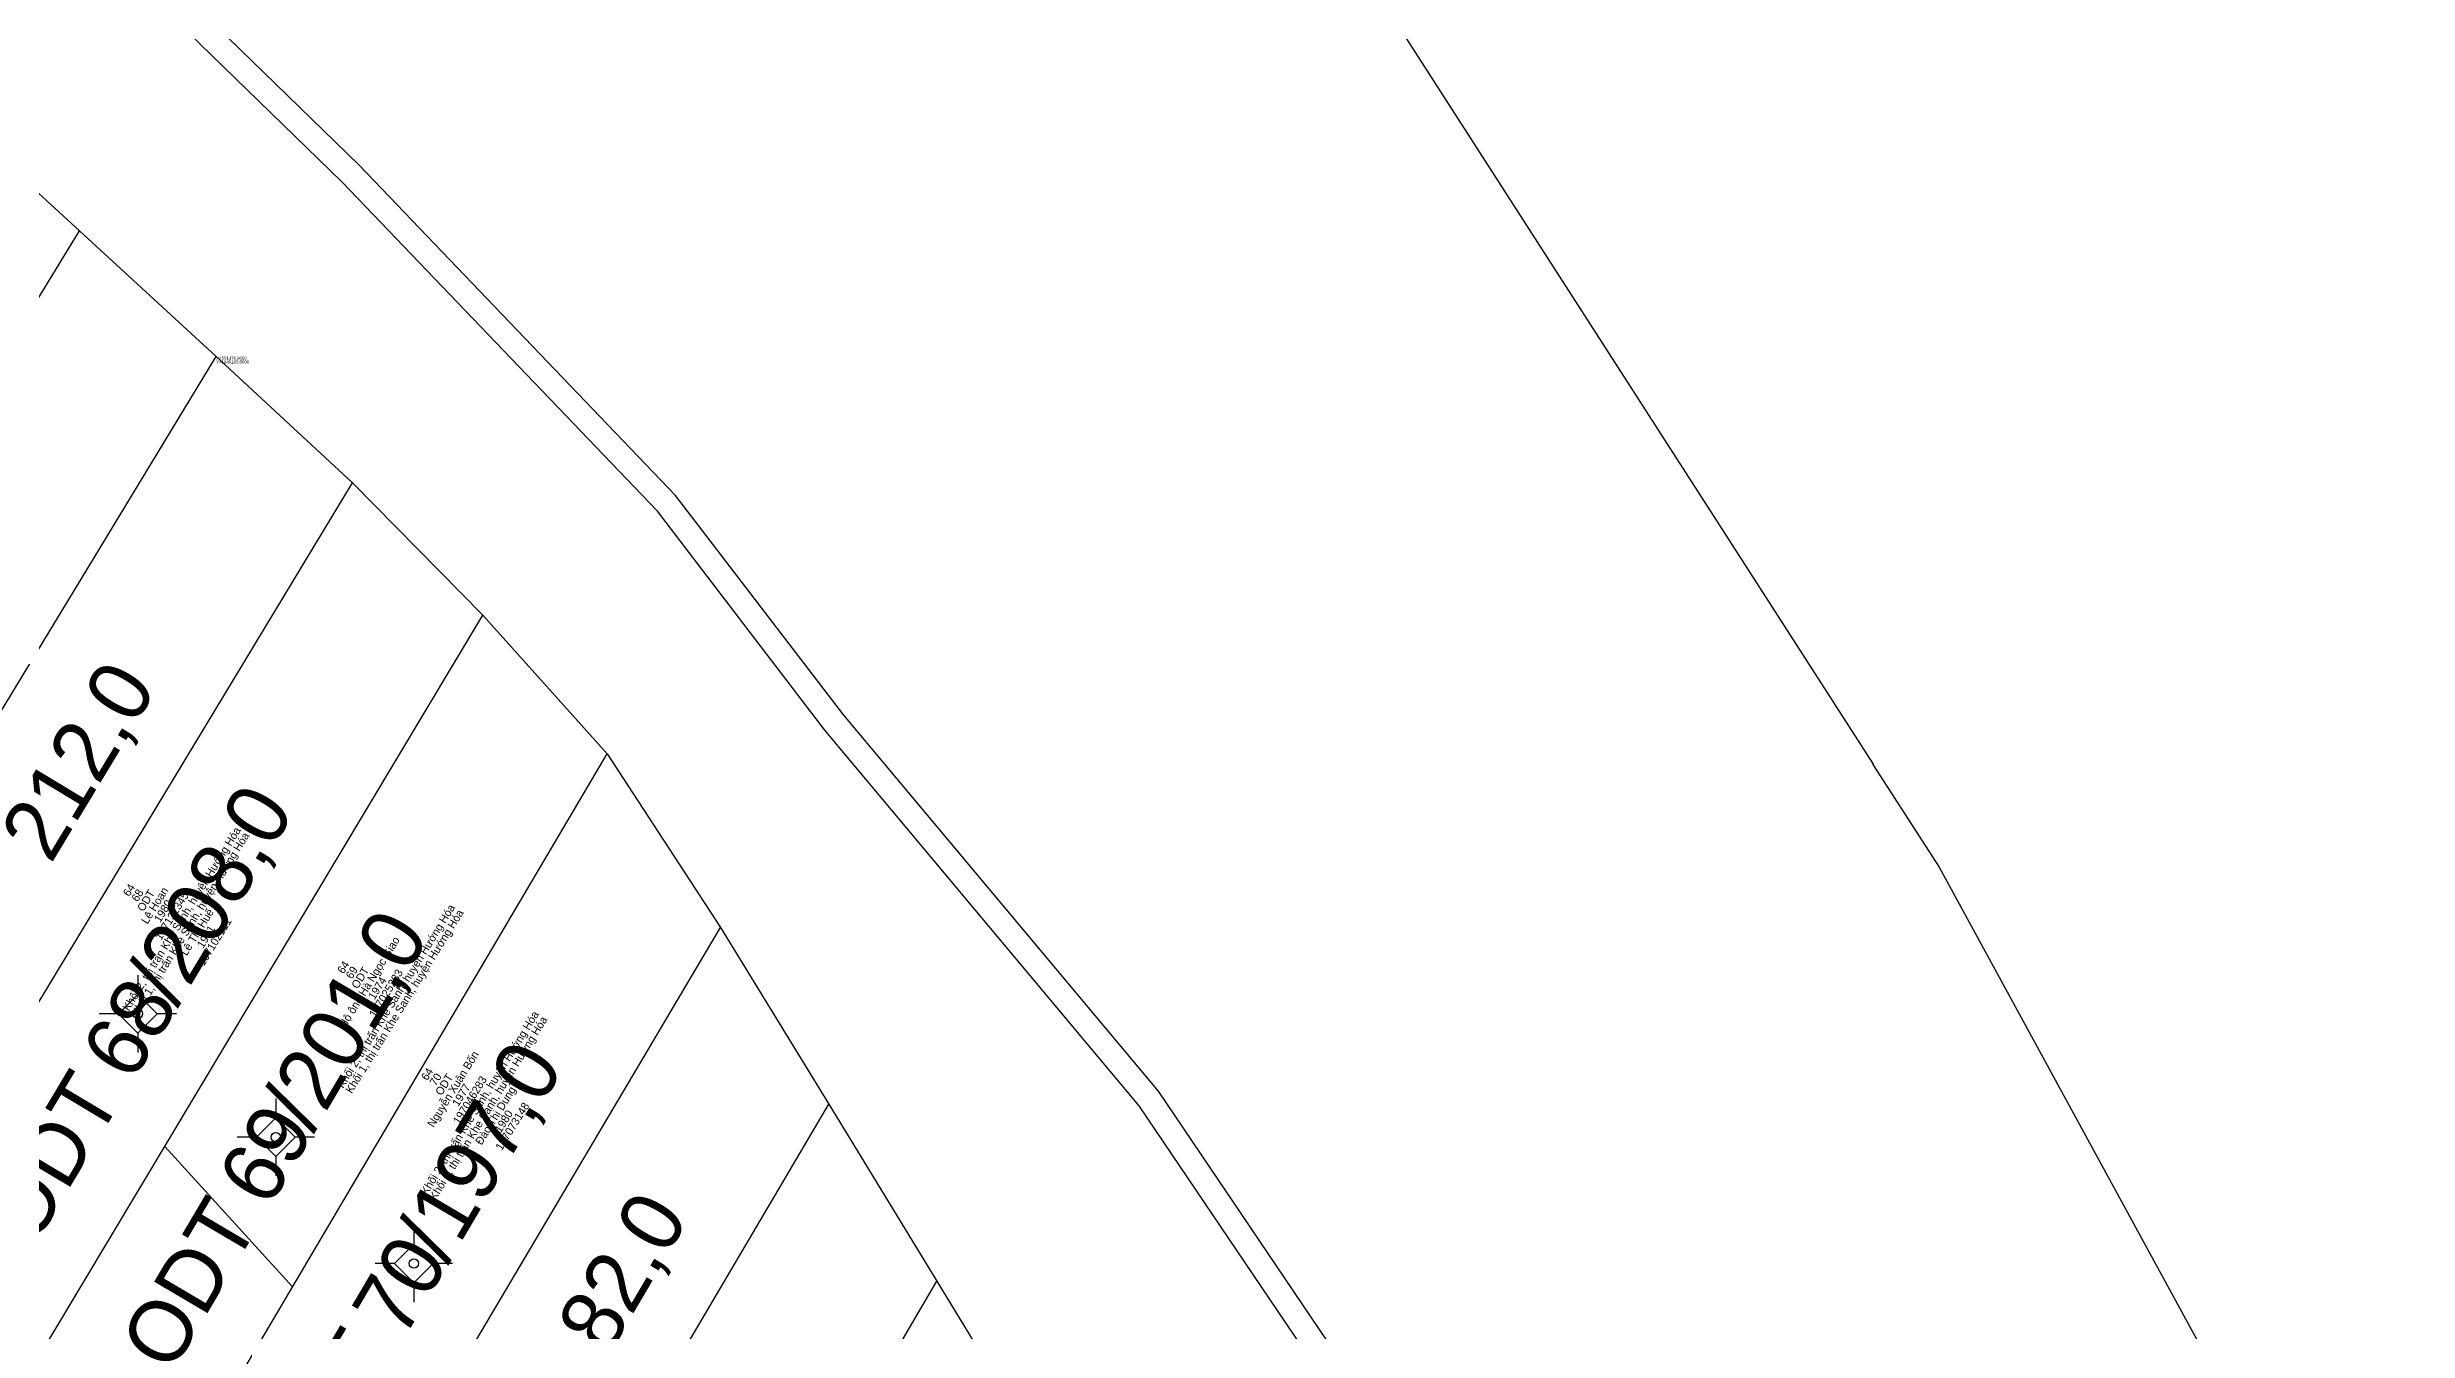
# Model space of a CAD drawing. Extents: x 551290 to 551448, y 1840086 to 1840240.
# Drawn here: x 551371.5 to 551447.7, y 1840129.3 to 1840170.8 of the extents above; entities that cross this region are included whole.
import ezdxf

# ---------------------------------------------------------------- set-up
doc = ezdxf.new("R2010")
doc.units = 0
for name, color, linetype in [('Level 1', 7, 'Continuous'), ('Level 10', 7, 'Continuous'), ('Level 11', 7, 'Continuous'), ('Level 13', 7, 'Continuous'), ('Level 15', 7, 'Continuous'), ('Level 2', 7, 'Continuous'), ('Level 22', 7, 'Continuous'), ('Level 23', 7, 'Continuous'), ('Level 4', 7, 'Continuous')]:
    doc.layers.add(name, color=color, linetype=linetype)

msp = doc.modelspace()

# ---------------------------------------------------------------- linework, layer by layer
at = {"layer": 'Level 1'}
msp.add_line((551375.298, 1840135.28), (551379.42, 1840130.743), dxfattribs=at)
at = {"layer": 'Level 10'}
for p, q in [((551353.43, 1840133.59), (551372.54, 1840164.86)), ((551358.23, 1840129.93), (551376.96, 1840160.8)), ((551362.87, 1840126.11), (551381.36, 1840156.72)), ((551367.6, 1840122.42), (551385.57, 1840152.44)), ((551372.33, 1840118.72), (551389.58, 1840147.97)), ((551377.07, 1840115.03), (551393.24, 1840142.36)), ((551381.83, 1840111.33), (551396.74, 1840136.65)), ((551386.52, 1840107.57), (551400.23, 1840130.93))]:
    msp.add_line(p, q, dxfattribs=at)
at = {"layer": 'Level 11'}
for p, q in [((551374.43, 1840140.82), (551374.43, 1840140.195)), ((551374.43, 1840140.195), (551373.805, 1840139.57)), ((551375.055, 1840139.57), (551374.43, 1840140.195)), ((551373.805, 1840139.57), (551373.18, 1840139.57)), ((551373.805, 1840139.57), (551374.43, 1840138.945)), ((551374.43, 1840138.945), (551375.055, 1840139.57)), ((551374.43, 1840138.945), (551374.43, 1840138.32)), ((551375.68, 1840139.57), (551375.055, 1840139.57)), ((551378.88, 1840136.83), (551378.88, 1840136.205)), ((551378.88, 1840136.205), (551378.255, 1840135.58)), ((551379.505, 1840135.58), (551378.88, 1840136.205)), ((551378.255, 1840135.58), (551377.63, 1840135.58)), ((551378.255, 1840135.58), (551378.88, 1840134.955)), ((551378.88, 1840134.955), (551379.505, 1840135.58)), ((551380.13, 1840135.58), (551379.505, 1840135.58)), ((551378.88, 1840134.955), (551378.88, 1840134.33)), ((551383.34, 1840132.125), (551382.715, 1840131.5)), ((551383.34, 1840132.75), (551383.34, 1840132.125)), ((551383.965, 1840131.5), (551383.34, 1840132.125)), ((551382.715, 1840131.5), (551382.09, 1840131.5)), ((551382.715, 1840131.5), (551383.34, 1840130.875)), ((551383.34, 1840130.875), (551383.965, 1840131.5)), ((551384.59, 1840131.5), (551383.965, 1840131.5)), ((551383.34, 1840130.875), (551383.34, 1840130.25))]:
    msp.add_line(p, q, dxfattribs=at)
for centre in [(551374.43, 1840139.57), (551378.88, 1840135.58), (551383.34, 1840131.5)]:
    msp.add_circle(centre, 0.15, dxfattribs=at)
at = {"layer": 'Level 22'}
for points in [[(551423.184, 1840113.671), (551407.379, 1840137.068), (551397.22, 1840149.211), (551391.792, 1840156.307), (551381.571, 1840166.979), (551373.092, 1840175.237), (551365.532, 1840181.31), (551355.75, 1840189.167), (551342.93, 1840197.589), (551327.363, 1840206.959), (551314.56, 1840213.103)], [(551422.54, 1840113.236), (551406.757, 1840136.6), (551396.613, 1840148.725), (551391.201, 1840155.801), (551381.019, 1840166.432), (551372.576, 1840174.655), (551355.292, 1840188.538), (551342.516, 1840196.931), (551326.993, 1840206.274), (551314.224, 1840212.402)]]:
    msp.add_lwpolyline(points, dxfattribs=at)
at = {"layer": 'Level 23'}
for p, q in [((551368.12, 1840168.92), (551372.54, 1840164.86)), ((551372.54, 1840164.86), (551376.96, 1840160.8)), ((551376.96, 1840160.8), (551381.36, 1840156.72)), ((551381.36, 1840156.72), (551385.57, 1840152.44)), ((551385.57, 1840152.44), (551389.58, 1840147.97)), ((551389.58, 1840147.97), (551393.24, 1840142.36)), ((551393.24, 1840142.36), (551396.74, 1840136.65)), ((551396.74, 1840136.65), (551400.23, 1840130.93)), ((551400.23, 1840130.93), (551403.77, 1840125.12))]:
    msp.add_line(p, q, dxfattribs=at)
for points in [[(551313.56, 1840205.37), (551306.061, 1840209.454), (551322.796, 1840240.464), (551328.85, 1840238), (551352.1, 1840227.14), (551391.84, 1840199.51), (551394.36, 1840202.34), (551396.02, 1840200.92), (551400.55, 1840197.05), (551397.44, 1840193.76), (551409.31, 1840180.56), (551414.48, 1840172.5), (551430.46, 1840147.63)], [(551430.45, 1840147.62), (551432.59, 1840144.3), (551447.72, 1840116.55), (551412.14, 1840099.21), (551411.777, 1840101.106)]]:
    msp.add_lwpolyline(points, dxfattribs=at)

# ---------------------------------------------------------------- texts
at = {"layer": 'Level 1'}
for s, p in [('X=551376.9600', (551376.96, 1840160.7)), ('Y=1840160.8000', (551376.96, 1840160.575))]:
    msp.add_text(s, height=0.1, dxfattribs=at).set_placement(p)
at = {"layer": 'Level 13'}
for s, rotation, p in [('/', 59.09522, (551375.695, 1840139.745)), ('68', 59.09522, (551374.244, 1840137.321)), ('/', 59.47029, (551380.09, 1840135.687)), ('69', 59.47029, (551378.654, 1840133.254)), ('/', 59.47029, (551384.428, 1840131.444)), ('70', 59.47029, (551382.992, 1840129.01))]:
    msp.add_text(s, height=2, rotation=rotation, dxfattribs=at).set_placement(p)
at = {"layer": 'Level 15'}
for s, p in [('Khối 2, thị trấn Khe Sanh, huyện Hướng Hóa', (551374.14, 1840139.637)), ('Khối 1, thị trấn Khe Sanh, huyện Hướng Hóa', (551374.415, 1840139.467)), ('64', (551374.148, 1840143.335)), ('68', (551374.423, 1840143.165)), ('ODT', (551374.607, 1840142.849)), ('Lê Hoan', (551374.737, 1840142.445)), ('197132345', (551375.175, 1840141.925)), ('1980', (551375.148, 1840142.495)), ('Lê Thị Huế', (551376.003, 1840141.421)), ('Khối 2, thị trấn Khe Sanh, huyện Hướng Hóa', (551381.059, 1840137.142)), ('Khối 1, thị trấn Khe Sanh, huyện Hướng Hóa', (551381.334, 1840136.972)), ('1981', (551376.534, 1840141.665)), ('197102111', (551376.561, 1840141.095)), ('Hộ ông Hà Ngọc Giao', (551381.12, 1840139.083)), ('64', (551381.068, 1840140.841)), ('69', (551381.342, 1840140.67)), ('ODT', (551381.526, 1840140.354)), ('1974', (551382.068, 1840140.001)), ('197025283', (551382.094, 1840139.43)), ('Khối 2, thị trấn Khe Sanh, huyện Hướng Hóa', (551383.765, 1840133.692)), ('Khối 1, thị trấn Khe Sanh, huyện Hướng Hóa', (551384.04, 1840133.522)), ('Nguyễn Xuân Bốn', (551383.977, 1840135.876)), ('64', (551383.774, 1840137.39)), ('70', (551384.048, 1840137.219)), ('ODT', (551384.233, 1840136.904)), ('197046283', (551384.801, 1840135.98)), ('1977', (551384.774, 1840136.55)), ('Đào Thị Dung', (551385.524, 1840135.307)), ('197073148', (551386.174, 1840135.13)), ('1980', (551386.147, 1840135.7))]:
    msp.add_text(s, height=0.2584, rotation=58.26445, dxfattribs=at).set_placement(p)
at = {"layer": 'Level 2'}
for rotation, p in [(59.09522, (551371.062, 1840132.005)), (59.47029, (551375.508, 1840127.918)), (59.47029, (551379.851, 1840123.683))]:
    msp.add_text('ODT ', height=2, rotation=rotation, dxfattribs=at).set_placement(p)
at = {"layer": 'Level 4'}
for s, rotation, p in [('212,0', 58.86588, (551371.614, 1840144.378)), ('208,0', 59.09522, (551376.083, 1840140.393)), ('201,0', 59.47029, (551380.473, 1840136.337)), ('197,0', 59.47029, (551384.811, 1840132.095)), ('182,0', 59.50776, (551388.851, 1840127.218))]:
    msp.add_text(s, height=2, rotation=rotation, dxfattribs=at).set_placement(p)

doc.saveas('drawing.dxf')
